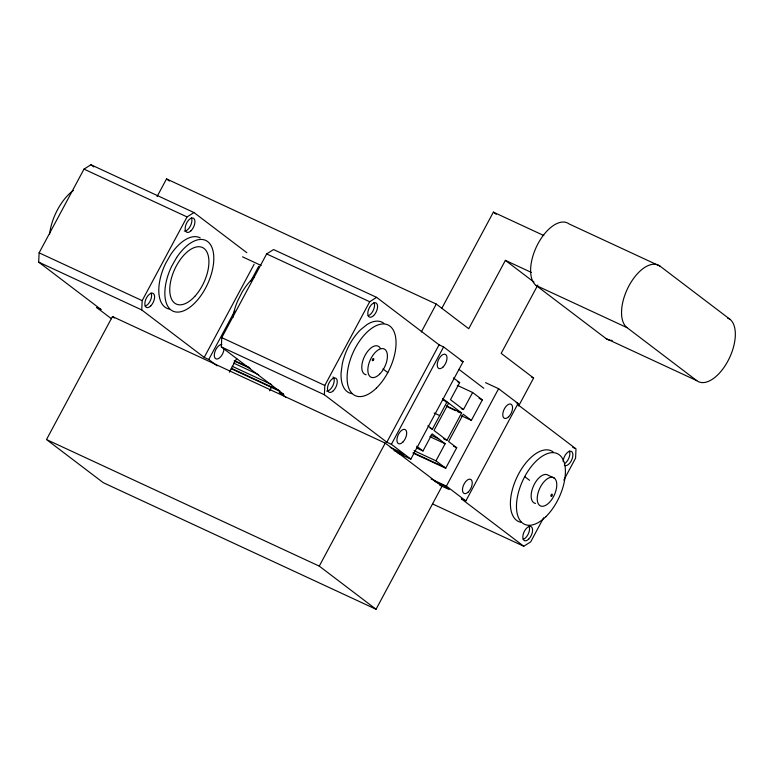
<?xml version="1.0" encoding="UTF-8"?>
<svg xmlns="http://www.w3.org/2000/svg" width="774" height="774" viewBox="0 0 774 774"><rect width="100%" height="100%" fill="white"/><g stroke="black" fill="none" stroke-linecap="round" stroke-linejoin="round"><path stroke-width="1.16" d="M111.446 318.743L96.615 307.481L101.152 309.59L38.7 262.134L39.116 252.837L84.008 169.109L90.926 164.736L193.974 212.55L246.819 252.701M217.097 365.85L208.748 359.513L204.201 357.404L141.748 309.948L142.164 300.641L187.056 216.923L193.974 212.55M285.741 397.217L279.25 392.292L283.797 394.401L221.345 346.946L221.761 337.638L266.653 253.92L273.561 249.547L376.609 297.361L439.071 344.817L443.608 346.926L463.084 361.719L410.859 459.108L397.797 453.051M410.859 459.108L391.392 444.324L386.845 442.206L324.383 394.759L324.809 385.452L369.701 301.734L376.609 297.361M157.103 196.509L166.536 178.91L436.284 304.066L468.725 328.718L505.374 260.374L531.351 272.419M46.498 439.555L112.462 316.537L385.239 443.096L442.012 486.236L376.048 609.264L103.281 482.695L46.498 439.555L319.265 566.123L376.048 609.264M204.201 357.404L254.153 264.244M208.748 359.513L234.861 310.809M250.757 281.175L258.7 266.353M229.356 372.188L236.728 358.42M269.584 390.831L271.858 386.594M421.288 332.027L436.284 304.066M441.819 308.313L493.386 212.134L543.783 235.519M319.265 566.123L385.239 443.096M386.845 442.206L439.071 344.817M391.392 444.324L443.608 346.926M430.189 428.225L432.376 429.231L447.033 401.899L442.525 398.475M416.431 447.923L423.001 450.971L432.163 433.885L445.137 443.744L435.975 460.83L445.708 468.231L456.708 447.72L448.591 441.557L463.258 414.225L471.366 420.388L482.357 399.887L472.624 392.486L457.308 385.375M448.659 403.128L433.991 430.47L446.975 440.329L461.633 412.987L448.659 403.128L445.369 401.609M453.458 377.915L459.65 382.627L450.487 399.713L463.462 409.572L472.624 392.486M537.814 285.026L501.175 353.37L533.615 378.022L518.628 405.982M498.611 388.712L518.087 403.506L465.861 500.904L446.395 486.111L498.611 388.712L485.55 382.656M543.59 517.806L530.683 541.877L523.766 546.25L432.782 504.029M563.791 480.132L575.575 458.15L575.991 448.852L517.38 404.318M660.048 266.159L569.122 223.967A35.062 18.025 -65.1 0 0 538.036 243.626A35.062 18.025 -65.1 0 0 536.14 285.48L605.897 338.48L696.823 380.673A35.062 18.025 -65.1 0 0 727.918 361.003A35.062 18.025 -65.1 0 0 729.805 319.159L660.048 266.159A35.062 18.025 -65.1 0 0 628.962 285.819A35.062 18.025 -65.1 0 0 627.066 327.663L696.823 380.673M727.618 318.143L729.805 319.159M536.14 285.48L627.066 327.663M84.008 169.109L187.056 216.923M266.653 253.92L369.701 301.734M531.419 377.006L533.615 378.022M242.514 256.833L261.157 265.482M460.898 360.703L463.084 361.719M516.268 402.664L518.087 403.506M457.463 381.611L459.65 382.627M479.077 398.358L482.357 399.887M572.702 447.324L574.898 448.349M442.651 399.868L447.033 401.899M461.275 408.556L463.462 409.572M446.317 405.886L461.633 412.987M447.933 407.114L455.596 410.665M457.782 411.681L459.969 412.697M461.517 415.822L471.366 420.388M434.233 413.026L439.7 415.57M554.329 478.109A15.586 8.011 -65.1 0 0 537.717 494.344A15.586 8.011 -65.1 0 0 548.95 502.877A15.586 8.011 -65.1 0 0 554.329 478.109L548.263 475.294A15.586 8.011 -65.1 0 0 533.547 485.859A15.586 8.011 -65.1 0 0 535.54 503.439M443.696 438.81L446.975 440.329M39.116 252.837L142.164 300.641M221.761 337.638L324.809 385.452M430.992 435.259L438.655 438.819M453.429 446.201L456.708 447.72M429.822 436.642L445.137 443.744M38.7 262.134L141.748 309.948M221.345 346.946L324.383 394.759M234.919 360.829L249.141 367.427M234.106 360.926L250.544 368.55M233.458 363.025L258.651 374.713M232.19 366.276L271.635 384.581M414.071 450.662L435.975 460.83M231.532 368.376L279.743 390.744M413.413 452.761L444.092 466.993M231.262 368.724L279.404 391.063M412.89 453.003L445.708 468.231M390.241 447.382L399.016 451.455L403.883 455.151L394.014 450.574M431.147 479.038L446.395 486.111M434.417 481.273L444.276 485.849L449.143 489.545L439.826 485.221M465.861 500.904L461.314 498.795L523.766 546.25M493.386 212.134L496.25 214.311M505.374 260.374L534.002 282.123M458.992 369.411L483.798 388.267M166.536 178.91L169.4 181.077M382.927 368.898L387.793 372.594M524.714 476.639L529.58 480.335M90.926 164.736L93.809 166.932M427.867 425.816L432.376 429.231M416.693 446.182L423.001 450.971M112.462 316.537L114.388 317.998M612.224 340.415A35.062 18.025 -65.1 0 1 605.897 338.48M352.006 393.656A38.952 20.027 -65.1 0 1 341.073 372.904L342.292 363.867A38.952 20.027 -65.1 0 1 360.616 329.695L366.992 324.577A38.952 20.027 -65.1 0 1 383.827 323.29M232.858 317.592A38.952 20.027 -65.1 0 1 237.57 301.115L242.146 292.05A38.952 20.027 -65.1 0 1 253.901 277.547M333.004 376.948A7.788 4.005 -65.1 0 1 333.033 385.336A7.788 4.005 -65.1 0 1 326.638 391.025M366.17 374.751A15.586 8.011 -65.1 0 1 365.076 355.343A15.586 8.011 -65.1 0 1 380.324 348.348M374.036 302.634A7.788 4.005 -65.1 0 1 373.349 310.151A7.788 4.005 -65.1 0 1 368.105 315.753M521.376 522.353A38.952 20.027 -65.1 0 1 516.403 478.39A38.952 20.027 -65.1 0 1 553.197 451.977M569.354 451.048A7.788 4.005 -65.1 0 1 564.681 463.587M529.048 526.233A7.788 4.005 -65.1 0 1 528.361 533.75A7.788 4.005 -65.1 0 1 523.118 539.343M563.124 461.507A7.788 4.005 -65.1 0 1 569.558 451.271A7.788 4.005 -65.1 0 1 572.092 459.03A7.788 4.005 -65.1 0 1 564.343 465.251M169.322 309.078A38.952 20.027 -65.1 0 1 165.597 263.489L170.58 254.733A38.952 20.027 -65.1 0 1 200.195 237.889M49.594 234.183A38.952 20.027 -65.1 0 1 73.414 190.385M151.075 293.007A7.788 4.005 -65.1 0 1 150.398 300.525A7.788 4.005 -65.1 0 1 145.144 306.127M191.391 217.833A7.788 4.005 -65.1 0 1 190.259 226.26A7.788 4.005 -65.1 0 1 184.309 231.029M224.054 348.706A7.788 4.005 -65.1 0 1 218.026 358.807A7.788 4.005 -65.1 0 1 214.679 352.451A7.788 4.005 -65.1 0 1 221.867 344.556M176.636 257.539L171.654 266.295A38.952 20.027 -65.1 0 0 181.464 311.564A38.952 20.027 -65.1 0 0 213.663 254.994A38.952 20.027 -65.1 0 0 176.636 257.539M443.096 366.973A7.788 4.005 -65.1 0 0 445.785 354.589A7.788 4.005 -65.1 0 0 437.474 362.706A7.788 4.005 -65.1 0 0 443.096 366.973M376.454 388.035A38.952 20.027 -65.1 0 0 389.893 326.096A38.952 20.027 -65.1 0 0 348.358 366.683A38.952 20.027 -65.1 0 0 376.454 388.035M373.658 315.56A7.788 4.005 -65.1 0 0 376.348 303.176A7.788 4.005 -65.1 0 0 368.037 311.293A7.788 4.005 -65.1 0 0 373.658 315.56M402.78 442.157A7.788 4.005 -65.1 0 0 405.47 429.764A7.788 4.005 -65.1 0 0 397.168 437.881A7.788 4.005 -65.1 0 0 402.78 442.157M333.352 390.744A7.788 4.005 -65.1 0 0 336.032 378.351A7.788 4.005 -65.1 0 0 327.731 386.468A7.788 4.005 -65.1 0 0 333.352 390.744M379.579 374.19A15.586 8.011 -65.1 0 0 384.959 349.413A15.586 8.011 -65.1 0 0 368.347 365.647A15.586 8.011 -65.1 0 0 379.579 374.19M373.184 360.432A1.171 0.6 -65.1 0 0 373.59 358.575A1.171 0.6 -65.1 0 0 372.342 359.794A1.171 0.6 -65.1 0 0 373.184 360.432M468.328 491.954A7.788 4.005 -65.1 0 0 471.018 479.57A7.788 4.005 -65.1 0 0 462.717 487.688A7.788 4.005 -65.1 0 0 468.328 491.954M545.825 516.722A38.952 20.027 -65.1 0 0 559.263 454.793A38.952 20.027 -65.1 0 0 517.729 495.37A38.952 20.027 -65.1 0 0 545.825 516.722M528.671 539.149A7.788 4.005 -65.1 0 0 531.361 526.765A7.788 4.005 -65.1 0 0 523.06 534.882A7.788 4.005 -65.1 0 0 528.671 539.149M508.644 416.78A7.788 4.005 -65.1 0 0 511.333 404.386A7.788 4.005 -65.1 0 0 503.023 412.503A7.788 4.005 -65.1 0 0 508.644 416.78M551.736 496.095A1.171 0.6 -65.1 0 0 552.133 494.238A1.171 0.6 -65.1 0 0 550.894 495.457A1.171 0.6 -65.1 0 0 551.736 496.095M194.806 296.365A31.163 16.022 -65.1 0 0 202.875 247.709A31.163 16.022 -65.1 0 0 170.319 283.236A31.163 16.022 -65.1 0 0 194.806 296.365M191.023 230.749A7.788 4.005 -65.1 0 0 193.703 218.365A7.788 4.005 -65.1 0 0 185.402 226.482A7.788 4.005 -65.1 0 0 191.023 230.749M150.707 305.933A7.788 4.005 -65.1 0 0 153.397 293.549A7.788 4.005 -65.1 0 0 145.086 301.667A7.788 4.005 -65.1 0 0 150.707 305.933"/></g></svg>
